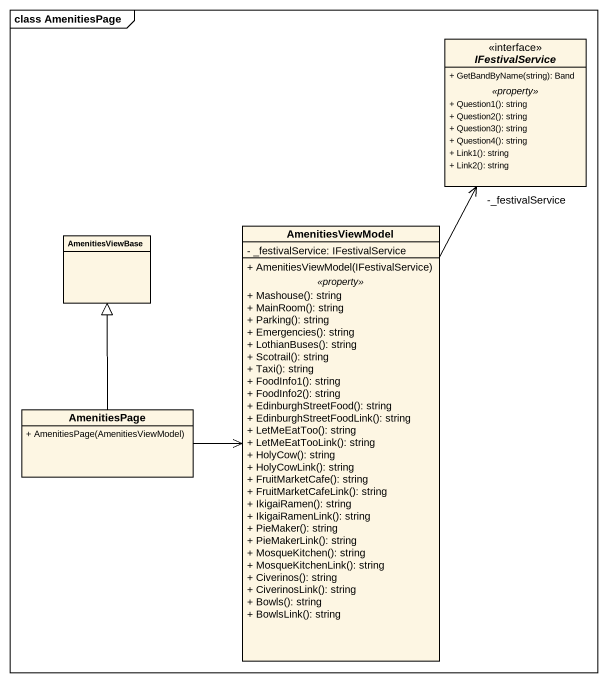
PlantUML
@startuml
mainframe class AmenitiesPage
hide circle
hide empty members
skinparam classAttributeIconSize 0
interface IFestivalService {
  + GetBandByName(string): Band
  .. <<property>> ..
  + Question1(): string
  + Question2(): string
  + Question3(): string
  + Question4(): string
  + Link1(): string
  + Link2(): string
}
class AmenitiesViewBase
class AmenitiesViewModel {
  - _festivalService: IFestivalService
  --
  + AmenitiesViewModel(IFestivalService)
  .. <<property>> ..
  + Mashouse(): string
  + MainRoom(): string
  + Parking(): string
  + Emergencies(): string
  + LothianBuses(): string
  + Scotrail(): string
  + Taxi(): string
  + FoodInfo1(): string
  + FoodInfo2(): string
  + EdinburghStreetFood(): string
  + EdinburghStreetFoodLink(): string
  + LetMeEatToo(): string
  + LetMeEatTooLink(): string
  + HolyCow(): string
  + HolyCowLink(): string
  + FruitMarketCafe(): string
  + FruitMarketCafeLink(): string
  + IkigaiRamen(): string
  + IkigaiRamenLink(): string
  + PieMaker(): string
  + PieMakerLink(): string
  + MosqueKitchen(): string
  + MosqueKitchenLink(): string
  + Civerinos(): string
  + CiverinosLink(): string
  + Bowls(): string
  + BowlsLink(): string
}
class AmenitiesPage {
  + AmenitiesPage(AmenitiesViewModel)
}
AmenitiesViewModel -up-> "-_festivalService" IFestivalService
AmenitiesPage -up-|> AmenitiesViewBase
AmenitiesPage -right-> AmenitiesViewModel
@enduml
